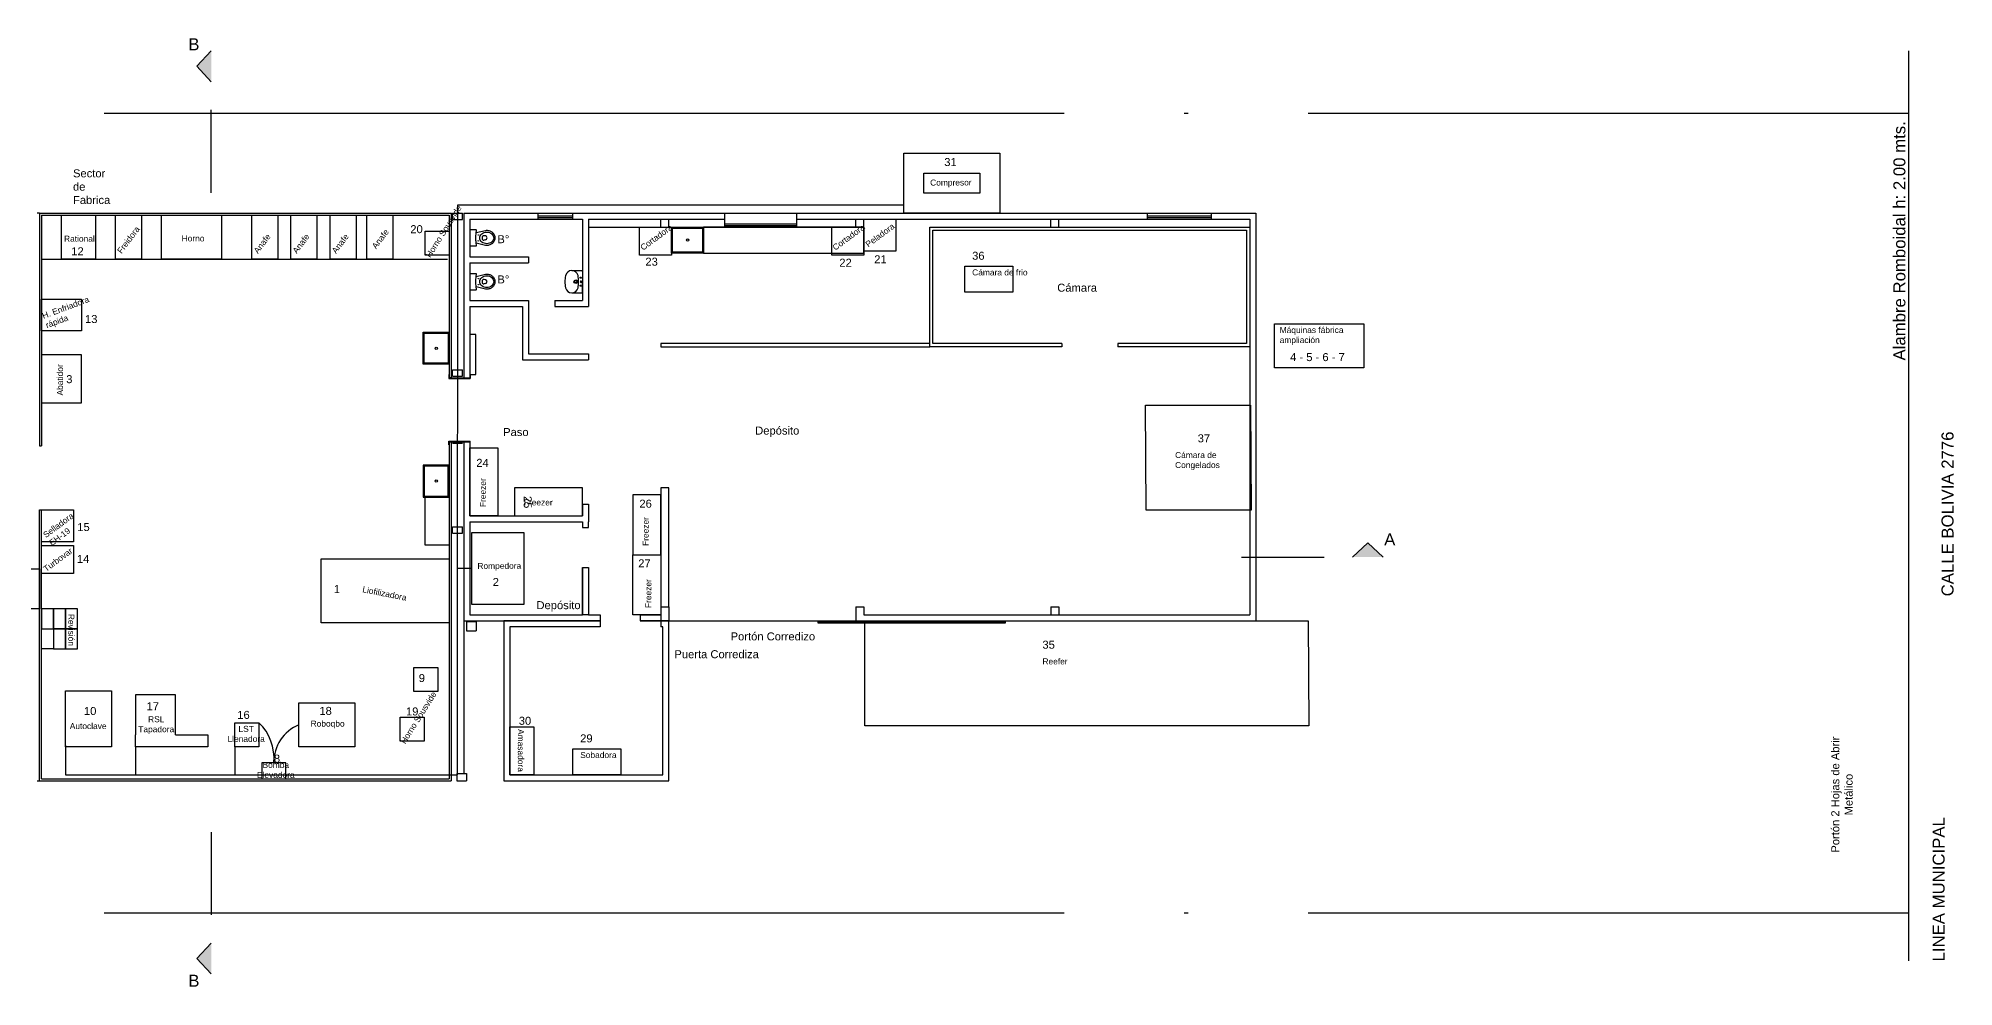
# Model space of a CAD drawing. Header units: inches. Extents: x 16.6 to 94.3, y -7.9 to 15.8.
# Drawn here: x 46.43 to 94.3, y -7.89 to 15.83 of the extents above; entities that cross this region are included whole.
import ezdxf

# ---------------------------------------------------------------- set-up
doc = ezdxf.new("R2010")
doc.units = ezdxf.units.IN
doc.header["$MEASUREMENT"] = 0
doc.linetypes.add('ACAD_ISO03W100', pattern=[30, 12, -18])
doc.linetypes.add('ACAD_ISO04W100', pattern=[30, 24, -3, 0, -3])
for name, color, linetype in [('03 Auxiliar 2', 251, 'Continuous'), ('A-ARTEFACTOS', 1, 'Continuous'), ('Campana', 7, 'ACAD_ISO03W100'), ('Capa1', 8, 'Continuous'), ('Capa2', 252, 'Continuous'), ('Heladeras', 150, 'Continuous'), ('Línea de aire comprimido', 92, 'Continuous'), ('Línea de envasado', 190, 'Continuous'), ('SANITARIOS', 1, 'Continuous')]:
    doc.layers.add(name, color=color, linetype=linetype)
for name, color, linetype, plot in [('Estanterías', 210, 'Continuous', False), ('Liberado', 82, 'Continuous', False), ('Máquinas', 30, 'Continuous', False), ('Revisión', 50, 'Continuous', False)]:
    doc.layers.add(name, color=color, linetype=linetype, plot=plot)
doc.styles.get("Standard").update_dxf_attribs({"font": 'arial.ttf'})

# ---------------------------------------------------------------- blocks, each defined once
blk = doc.blocks.new('inodoro')
at = {"layer": '03 Auxiliar 2'}
for p, q in [((0.192, 0), (-0.192, 0)), ((-0.2, -0.008), (-0.2, -0.159)), ((-0.185, -0.174), (-0.13, -0.164)), ((-0.124, -0.163), (-0.179, -0.391)), ((-0.049, -0.394), (-0.055, -0.358)), ((-0.048, -0.395), (-0.049, -0.392)), ((0.017, -0.311), (-0.016, -0.311)), ((0.05, -0.394), (0.056, -0.358)), ((0.05, -0.395), (0.05, -0.394)), ((0.18, -0.391), (0.125, -0.164)), ((0.13, -0.164), (0.185, -0.174)), ((0.2, -0.159), (0.2, -0.008))]:
    blk.add_line(p, q, dxfattribs=at)
blk.add_lwpolyline([(0.001, -0.602, -0.116068), (-0.054, -0.589, -0.104119), (-0.102, -0.551, -0.090734), (-0.133, -0.495, -0.083107), (-0.145, -0.427, -0.083107), (-0.133, -0.359, -0.090734), (-0.102, -0.303, -0.104119), (-0.054, -0.265, -0.116068), (0.001, -0.252, -0.116068), (0.055, -0.265, -0.104119), (0.103, -0.303, -0.090734), (0.135, -0.359, -0.083107), (0.146, -0.427, -0.083107), (0.135, -0.495, -0.090734), (0.103, -0.551, -0.104119), (0.055, -0.589, -0.116068)], format="xyb", close=True, dxfattribs=at)
blk.add_lwpolyline([(-0.124, -0.163, -0.026853), (0, -0.154, -0.027118), (0.125, -0.164)], format="xyb", dxfattribs=at)
for centre in [(-0.073, -0.215), (0.074, -0.215)]:
    blk.add_circle(centre, 0.005, dxfattribs=at)
for centre, radius, start, end in [((-0.192, -0.008), 0.008, 90, 180), ((0.192, -0.008), 0.008, 360, 90), ((-0.185, -0.159), 0.015, 180, 270), ((0.059, -0.427), 0.241, 171.4375, 180), ((0.059, -0.427), 0.241, 180, 199.7974), ((0.026, -1.314), 1.16, 97.4474, 97.7443), ((-0.016, -0.351), 0.04, 90, 190.1096), ((0.001, -0.384), 0.05, 191.7999, 270), ((0.001, -0.384), 0.05, 270, 348.2001), ((0.017, -0.351), 0.04, 349.8904, 90), ((-0.058, -0.427), 0.241, 340.2026, 360), ((-0.058, -0.427), 0.241, 360, 8.5625), ((0.185, -0.159), 0.015, 270, 0), ((0.031, -0.437), 0.211, 199.7974, 220.9922), ((0.012, -0.453), 0.186, 220.9922, 244.5162), ((0.001, -0.478), 0.159, 244.5162, 270), ((0.001, -0.478), 0.159, 270, 295.4838), ((-0.011, -0.453), 0.186, 295.4838, 319.0078), ((-0.029, -0.437), 0.211, 319.0078, 340.2026)]:
    blk.add_arc(centre, radius, start, end, dxfattribs=at)
blk = doc.blocks.new('BACH')
at = {"layer": '03 Auxiliar 2'}
for p, q in [((3333.218, 1803.54), (3333.466, 1803.54)), ((3333.486, 1803.52), (3333.486, 1803.262)), ((3333.218, 1802.984), (3333.466, 1802.984)), ((3333.486, 1803.004), (3333.486, 1803.262))]:
    blk.add_line(p, q, dxfattribs=at)
for centre, radius in [((3333.316, 1803.262), 0.045), ((3333.316, 1803.262), 0.03), ((3333.441, 1803.362), 0.015), ((3333.441, 1803.162), 0.015)]:
    blk.add_circle(centre, radius, dxfattribs=at)
for centre, radius, start, end in [((3333.218, 1803.38), 0.16, 12.0967, 168.2639), ((3333.466, 1803.52), 0.02, 0, 90), ((3333.786, 1803.262), 0.74, 168.2639, 180), ((3333.786, 1803.262), 0.74, 180, 191.7361), ((3333.218, 1803.144), 0.16, 191.7361, 347.9033), ((3332.934, 1803.319), 0.45, 3.1243, 12.0967), ((3332.934, 1803.204), 0.45, 347.9033, 356.8757), ((3331.886, 1803.262), 1.5, 0, 3.1243), ((3331.886, 1803.262), 1.5, 356.8757, 0), ((3333.446, 1803.262), 0.0175, 0, 180), ((3333.446, 1803.262), 0.0175, 180, 0), ((3333.466, 1803.004), 0.02, 270, 0)]:
    blk.add_arc(centre, radius, start, end, dxfattribs=at)

msp = doc.modelspace()

# ---------------------------------------------------------------- hatches: boundary and pattern name
h = msp.add_hatch(color=256)
h.dxf.hatch_style = 1
h.paths.add_polyline_path([(50.748, 14.746), (50.748, 15.519), (50.388, 15.133)])
h = msp.add_hatch(color=256)
h.dxf.hatch_style = 1
h.paths.add_polyline_path([(79.272, 2.854), (80.044, 2.854), (79.658, 3.214)])
h = msp.add_hatch(color=256)
h.dxf.hatch_style = 1
h.paths.add_polyline_path([(50.748, -6.798), (50.748, -7.571), (50.388, -7.184)])

# ---------------------------------------------------------------- linework, layer by layer
for p, q in [((50.388, 15.133), (50.748, 15.519)), ((93.168, 15.517), (93.168, -7.241)), ((50.748, 14.746), (50.388, 15.133)), ((50.748, 11.971), (50.748, 14.042)), ((46.453, 11.461), (56.748, 11.461)), ((46.453, 11.461), (46.453, 5.641)), ((46.503, 11.411), (46.503, 5.641)), ((46.503, 11.411), (56.698, 11.411)), ((56.698, 11.411), (56.698, 7.341)), ((56.748, 11.461), (56.748, 7.341)), ((56.778, 11.461), (57.028, 11.461)), ((56.778, 11.301), (56.778, 11.461)), ((56.778, 11.301), (57.028, 11.301)), ((57.028, 11.301), (57.028, 11.461)), ((57.058, 11.461), (57.058, 7.341)), ((57.058, 11.461), (58.923, 11.461)), ((57.208, 11.311), (57.208, 10.366)), ((57.208, 11.311), (58.923, 11.311)), ((58.923, 11.311), (58.923, 11.461)), ((59.783, 11.311), (59.783, 11.461)), ((59.783, 11.461), (63.577, 11.461)), ((59.783, 11.311), (60.028, 11.311)), ((60.028, 11.311), (60.028, 9.271)), ((60.178, 11.311), (60.178, 9.121)), ((60.178, 11.311), (63.577, 11.311)), ((60.178, 11.111), (63.577, 11.111)), ((61.983, 11.111), (61.983, 11.311)), ((61.983, 11.111), (62.183, 11.111)), ((62.183, 11.111), (62.183, 11.311)), ((63.577, 11.461), (63.577, 11.111)), ((65.377, 11.461), (65.377, 11.111)), ((65.377, 11.461), (74.143, 11.461)), ((65.377, 11.311), (74.143, 11.311)), ((65.377, 11.111), (67.058, 11.111)), ((66.858, 11.111), (66.858, 11.311)), ((66.858, 11.111), (67.058, 11.111)), ((67.058, 11.111), (67.058, 11.311)), ((71.733, 11.111), (71.733, 11.311)), ((71.733, 11.111), (71.933, 11.111)), ((71.933, 11.111), (71.933, 11.311)), ((74.143, 11.461), (74.143, 11.311)), ((75.743, 11.461), (75.743, 11.311)), ((75.743, 11.461), (76.858, 11.461)), ((75.743, 11.311), (76.708, 11.311)), ((76.708, 11.311), (76.708, 1.411)), ((76.858, 11.461), (76.858, 1.261)), ((57.208, 10.366), (58.678, 10.366)), ((57.208, 10.216), (58.678, 10.216)), ((57.208, 10.216), (57.208, 9.271)), ((58.678, 10.366), (58.678, 10.216)), ((57.208, 9.271), (58.678, 9.271)), ((57.208, 9.121), (58.528, 9.121)), ((57.208, 9.121), (57.208, 7.341)), ((58.528, 9.121), (58.528, 7.791)), ((58.678, 9.271), (58.678, 7.941)), ((59.338, 9.271), (59.338, 9.121)), ((59.338, 9.271), (60.028, 9.271)), ((59.338, 9.121), (60.178, 9.121)), ((72.008, 8.195), (72.008, 8.115)), ((73.408, 8.195), (73.408, 8.115)), ((58.528, 7.791), (60.028, 7.791)), ((58.678, 7.941), (60.178, 7.941)), ((60.028, 7.791), (60.178, 7.791)), ((60.178, 7.941), (60.178, 7.791)), ((56.683, 7.421), (56.698, 7.421)), ((56.683, 7.421), (56.683, 7.326)), ((56.683, 7.326), (57.223, 7.326)), ((56.748, 7.341), (56.698, 7.341)), ((56.698, 7.341), (57.208, 7.341)), ((56.778, 7.538), (57.028, 7.538)), ((56.778, 7.378), (56.778, 7.538)), ((56.778, 7.378), (57.028, 7.378)), ((57.028, 7.378), (57.028, 7.538)), ((57.058, 7.341), (57.208, 7.341)), ((57.208, 7.421), (57.223, 7.421)), ((57.223, 7.421), (57.223, 7.326)), ((56.683, 5.661), (56.683, 5.756)), ((56.683, 5.756), (57.223, 5.756)), ((57.223, 5.661), (57.223, 5.756)), ((46.453, 5.641), (46.503, 5.641)), ((56.683, 5.661), (56.698, 5.661)), ((56.748, 5.741), (56.698, 5.741)), ((56.698, 5.741), (56.698, -2.689)), ((56.748, 5.741), (56.698, 5.741)), ((56.698, 5.741), (57.208, 5.741)), ((56.748, 5.741), (56.748, -2.739)), ((56.778, 5.704), (57.028, 5.704)), ((57.058, 5.741), (57.208, 5.741)), ((57.058, 5.741), (57.058, 1.261)), ((57.058, 5.741), (57.208, 5.741)), ((57.208, 5.741), (57.208, 3.891)), ((57.208, 5.661), (57.223, 5.661)), ((46.453, -2.739), (46.453, 4.041)), ((46.453, 4.041), (46.503, 4.041)), ((46.503, -2.689), (46.503, 4.041)), ((57.208, 3.891), (60.028, 3.891)), ((60.028, 4.181), (60.178, 4.181)), ((60.028, 4.181), (60.028, 3.891)), ((60.178, 4.181), (60.178, 3.741)), ((56.778, 3.614), (57.028, 3.614)), ((56.778, 3.454), (56.778, 3.614)), ((56.778, 3.454), (57.028, 3.454)), ((57.028, 3.454), (57.028, 3.614)), ((57.208, 3.741), (60.028, 3.741)), ((57.208, 3.741), (60.028, 3.741)), ((57.208, 3.741), (57.208, 1.411)), ((79.272, 2.854), (79.658, 3.214)), ((79.658, 3.214), (80.044, 2.854)), ((60.028, 2.591), (60.028, 1.411)), ((60.028, 2.591), (60.178, 2.591)), ((60.178, 2.591), (60.178, 1.411)), ((76.497, 2.854), (78.568, 2.854)), ((61.983, 1.611), (62.183, 1.611)), ((61.983, 1.611), (61.983, 1.411)), ((62.183, 1.611), (62.183, 1.261)), ((66.858, 1.611), (67.058, 1.611)), ((66.858, 1.611), (66.858, 1.261)), ((67.058, 1.611), (67.058, 1.411)), ((71.733, 1.611), (71.933, 1.611)), ((71.733, 1.611), (71.733, 1.411)), ((71.933, 1.611), (71.933, 1.411)), ((57.058, 1.261), (60.47, 1.261)), ((57.128, 1.241), (57.128, 1.011)), ((57.128, 1.241), (57.368, 1.241)), ((57.128, 1.011), (57.368, 1.011)), ((57.208, 1.411), (60.028, 1.411)), ((57.368, 1.241), (57.368, 1.011)), ((60.178, 1.411), (60.47, 1.411)), ((60.47, 1.411), (60.47, 1.261)), ((60.47, 1.411), (60.47, 1.111)), ((61.47, 1.411), (61.47, 1.261)), ((61.47, 1.411), (61.983, 1.411)), ((61.47, 1.261), (62.183, 1.261)), ((61.47, 1.261), (61.97, 1.261)), ((61.983, 1.411), (61.983, 1.111)), ((66.858, 1.261), (76.858, 1.261)), ((67.058, 1.411), (76.708, 1.411)), ((46.453, -2.739), (56.748, -2.739)), ((46.503, -2.689), (56.698, -2.689)), ((56.888, -2.559), (56.888, -2.739)), ((56.888, -2.559), (57.128, -2.559)), ((56.888, -2.739), (57.128, -2.739)), ((57.128, -2.559), (57.128, -2.739)), ((50.748, -4.023), (50.748, -6.094)), ((50.748, -6.798), (50.388, -7.184)), ((50.388, -7.184), (50.748, -7.571))]:
    msp.add_line(p, q)
for points in [[(63.053, 10.461), (67.058, 10.461), (67.058, 11.111), (63.053, 11.111)], [(57.208, 7.421), (57.358, 7.421), (57.358, 8.421), (57.208, 8.421)], [(68.708, 8.195), (61.983, 8.195), (61.983, 8.115), (68.708, 8.115)], [(61.983, 1.611), (62.183, 1.611), (62.183, 4.584), (61.983, 4.584)], [(60.178, 2.741), (60.178, 2.741)]]:
    msp.add_lwpolyline(points, close=True)
for points in [[(72.008, 8.115), (68.708, 8.115), (68.708, 11.111), (76.708, 11.111), (76.708, 8.115), (73.408, 8.115)], [(72.008, 8.195), (68.788, 8.195), (68.788, 11.031), (76.628, 11.031), (76.628, 8.195), (73.408, 8.195)], [(60.028, 3.741), (60.028, 3.597), (60.178, 3.597), (60.178, 3.741)], [(60.178, 2.591), (60.178, 1.411), (60.028, 1.411), (60.028, 2.591)], [(60.47, 1.261), (58.058, 1.261), (58.058, -2.739), (62.183, -2.739), (62.183, 1.261), (61.47, 1.261)], [(60.47, 1.111), (58.208, 1.111), (58.208, -2.589), (62.033, -2.589), (62.033, 1.111), (61.983, 1.111)]]:
    msp.add_lwpolyline(points)
at = {"layer": 'Campana'}
msp.add_line((46.503, 10.311), (56.653, 10.311), dxfattribs=at)
at = {"layer": 'Capa1', "linetype": 'ACAD_ISO04W100'}
for p, q in [((17.968, 13.961), (93.168, 13.961)), ((17.968, -6.039), (93.168, -6.039))]:
    msp.add_line(p, q, dxfattribs=at)
at = {"layer": 'Capa2'}
for p, q in [((46.453, 11.461), (46.398, 11.461)), ((58.904, 11.461), (59.783, 11.461)), ((58.923, 11.391), (59.783, 11.391)), ((58.923, 11.351), (59.783, 11.351)), ((58.923, 11.311), (59.783, 11.311)), ((63.577, 11.461), (65.377, 11.461)), ((63.577, 11.191), (65.377, 11.191)), ((63.577, 11.151), (65.377, 11.151)), ((63.577, 11.111), (65.377, 11.111)), ((74.143, 11.461), (75.743, 11.461)), ((74.143, 11.391), (75.743, 11.391)), ((74.143, 11.351), (75.743, 11.351)), ((74.143, 11.311), (75.743, 11.311)), ((57.058, 1.261), (57.058, -2.559)), ((62.183, 1.261), (66.858, 1.261)), ((46.398, -2.739), (46.453, -2.739))]:
    msp.add_line(p, q, dxfattribs=at)
for points in [[(62.253, 11.111), (63.053, 11.111), (63.053, 10.461), (62.253, 10.461)], [(62.278, 11.086), (63.028, 11.086), (63.028, 10.486), (62.278, 10.486)], [(56.698, 8.478), (56.698, 7.678), (56.048, 7.678), (56.048, 8.478)], [(56.673, 8.453), (56.673, 7.703), (56.073, 7.703), (56.073, 8.453)], [(56.698, 4.356), (56.698, 5.156), (56.048, 5.156), (56.048, 4.356)], [(56.673, 4.381), (56.673, 5.131), (56.073, 5.131), (56.073, 4.381)], [(65.92, 1.241), (68.257, 1.241), (68.257, 1.201), (65.92, 1.201)], [(68.257, 1.241), (70.595, 1.241), (70.595, 1.201), (68.257, 1.201)]]:
    msp.add_lwpolyline(points, close=True, dxfattribs=at)
for centre in [(62.653, 10.786), (56.373, 8.078), (56.373, 4.756)]:
    msp.add_circle(centre, 0.03, dxfattribs=at)
at = {"layer": 'Estanterías'}
msp.add_lwpolyline([(56.098, 3.156), (56.098, 4.356), (56.698, 4.356), (56.698, 3.156)], close=True, dxfattribs=at)
at = {"layer": 'Heladeras'}
for points in [[(46.503, 9.311), (47.503, 9.311), (47.503, 8.511), (46.503, 8.511)], [(46.503, 7.911), (46.503, 6.711), (47.503, 6.711), (47.503, 7.911)], [(57.208, 5.591), (57.908, 5.591), (57.908, 3.891), (57.208, 3.891)], [(58.328, 4.591), (58.328, 3.891), (60.028, 3.891), (60.028, 4.591)], [(61.283, 2.911), (61.983, 2.911), (61.983, 4.411), (61.283, 4.411)], [(61.283, 2.911), (61.983, 2.911), (61.983, 1.411), (61.283, 1.411)]]:
    msp.add_lwpolyline(points, close=True, dxfattribs=at)
at = {"layer": 'Liberado'}
msp.add_lwpolyline([(46.453, 2.561), (46.453, 1.561), (45.204, 1.561), (45.204, 2.561)], close=True, dxfattribs=at)
at = {"layer": 'Línea de aire comprimido'}
for p, q in [((56.901, 0.211), (56.908, 11.664)), ((56.908, 11.664), (68.066, 11.664)), ((56.901, 2.576), (57.26, 2.576)), ((56.901, -2.589), (56.901, 0.211)), ((47.103, -1.855), (47.103, -2.589)), ((48.859, -1.889), (48.859, -2.589)), ((51.34, -1.889), (51.34, -2.589)), ((47.103, -2.589), (51.853, -2.589)), ((51.853, -2.589), (56.901, -2.589))]:
    msp.add_line(p, q, dxfattribs=at)
at = {"layer": 'Línea de envasado'}
for centre, radius, start, end in [((51.088, -2.177), 1.231, 354.7761, 46.1611), ((53.323, -2.273), 1.01, 112.2793, 180.8928)]:
    msp.add_arc(centre, radius, start, end, dxfattribs=at)
at = {"layer": 'Máquinas'}
for points in [[(68.058, 12.961), (70.458, 12.961), (70.458, 11.461), (68.058, 11.461)], [(68.558, 12.461), (69.958, 12.461), (69.958, 11.961), (68.558, 11.961)], [(47.003, 11.411), (47.853, 11.411), (47.853, 10.311), (47.003, 10.311)], [(48.353, 11.411), (49.003, 11.411), (49.003, 10.311), (48.353, 10.311)], [(49.503, 11.411), (51.003, 11.411), (51.003, 10.311), (49.503, 10.311)], [(51.765, 11.411), (52.415, 11.411), (52.415, 10.311), (51.765, 10.311)], [(52.736, 11.411), (53.386, 11.411), (53.386, 10.311), (52.736, 10.311)], [(53.718, 11.411), (54.368, 11.411), (54.368, 10.311), (53.718, 10.311)], [(54.635, 11.411), (55.285, 11.411), (55.285, 10.311), (54.635, 10.311)], [(56.098, 11.011), (56.698, 11.011), (56.698, 10.411), (56.098, 10.411)], [(61.453, 11.111), (62.253, 11.111), (62.253, 10.411), (61.453, 10.411)], [(66.258, 11.111), (67.058, 11.111), (67.058, 10.411), (66.258, 10.411)], [(67.058, 11.311), (67.858, 11.311), (67.858, 10.511), (67.058, 10.511)], [(69.58, 10.133), (70.78, 10.133), (70.78, 9.483), (69.58, 9.483)], [(77.323, 8.694), (79.558, 8.694), (79.558, 7.588), (77.323, 7.588)], [(74.101, 6.656), (76.723, 6.656), (76.737, 4.031), (74.116, 4.031)], [(46.503, 4.041), (47.303, 4.041), (47.303, 3.241), (46.503, 3.241)], [(57.26, 3.473), (58.56, 3.473), (58.56, 1.673), (57.26, 1.673)], [(46.503, 3.146), (47.303, 3.146), (47.303, 2.446), (46.503, 2.446)], [(53.498, 2.811), (56.698, 2.811), (56.698, 1.211), (53.498, 1.211)], [(67.088, 1.261), (78.165, 1.261), (78.18, -1.369), (67.088, -1.369)], [(55.815, 0.097), (56.415, 0.097), (56.415, -0.503), (55.815, -0.503)], [(47.103, -1.889), (47.103, -0.489), (48.253, -0.489), (48.253, -1.889)], [(52.94, -0.789), (54.34, -0.789), (54.34, -1.889), (52.94, -1.889)], [(51.34, -1.289), (51.94, -1.289), (51.94, -1.889), (51.34, -1.889)], [(55.468, -1.152), (56.068, -1.152), (56.068, -1.752), (55.468, -1.752)], [(58.808, -1.389), (58.808, -2.589), (58.208, -2.589), (58.208, -1.389)], [(52.014, -2.689), (52.614, -2.689), (52.614, -2.289), (52.014, -2.289)], [(59.783, -1.939), (60.983, -1.939), (60.983, -2.589), (59.783, -2.589)]]:
    msp.add_lwpolyline(points, close=True, dxfattribs=at)
for points in [[(49.859, -1.589), (49.859, -0.589), (48.859, -0.589), (48.859, -1.589)], [(49.859, -1.589), (50.659, -1.589), (50.659, -1.889), (48.859, -1.889), (48.859, -1.589)]]:
    msp.add_lwpolyline(points, dxfattribs=at)
at = {"layer": 'Revisión'}
for points in [[(46.503, 1.561), (46.503, 1.061), (46.803, 1.061), (46.803, 1.561)], [(46.803, 1.561), (46.803, 1.061), (47.103, 1.061), (47.103, 1.561)], [(47.103, 1.561), (47.103, 1.061), (47.403, 1.061), (47.403, 1.561)], [(46.803, 1.061), (46.803, 0.561), (46.503, 0.561), (46.503, 1.061)], [(46.803, 1.061), (46.803, 0.561), (47.103, 0.561), (47.103, 1.061)], [(47.103, 1.061), (47.103, 0.561), (47.403, 0.561), (47.403, 1.061)]]:
    msp.add_lwpolyline(points, close=True, dxfattribs=at)

# ---------------------------------------------------------------- block references
at = {"layer": 'A-ARTEFACTOS', "linetype": 'Continuous', "rotation": 89.99999999999999}
for p in [(57.208, 10.839), (57.208, 9.744)]:
    msp.add_blockref('inodoro', p, dxfattribs=at)
at = {"layer": 'SANITARIOS'}
msp.add_blockref('BACH', (-3273.457, -1793.518), dxfattribs=at)

# ---------------------------------------------------------------- texts
for s, width, gutter_width, heights, insert, char_height, attachment_point in [('B', 2.58778, 10, [0], (50.454, 15.833), 0.3, 3), ('Sector de Fabrica ', 0.91491, 1, [0.877], (47.293, 12.555), 0.2, 1), ('31', 0.53576, 1, [0], (69.069, 12.837), 0.2, 1), ('20', 0.53576, 1, [0], (55.724, 11.158), 0.2, 1), ('12', 0.53576, 1, [0], (47.249, 10.604), 0.2, 1), ('B°', 0.91491, 1, [0], (57.9, 10.907), 0.2, 1), ('23', 0.53576, 1, [0], (61.599, 10.345), 0.2, 1), ('22', 0.53576, 1, [0], (66.447, 10.319), 0.2, 1), ('21', 0.53576, 1, [0], (67.319, 10.405), 0.2, 1), ('36', 0.53576, 1, [0], (69.766, 10.493), 0.2, 1), ('B°', 0.91491, 1, [0], (57.9, 9.901), 0.2, 1), ('Cámara', 0.91491, 1, [0], (71.894, 9.694), 0.2, 1), ('13', 0.53576, 1, [0], (47.593, 8.911), 0.2, 1), ('4 - 5 - 6 - 7', 2.21977, 1, [0], (77.714, 7.958), 0.2, 1), ('3', 0.53576, 1, [0], (47.123, 7.406), 0.2, 1), ('Paso', 0.91491, 1, [0], (58.044, 6.083), 0.2, 1), ('Depósito', 0.91491, 1, [0], (64.344, 6.12), 0.2, 1), ('37', 0.53576, 1, [0], (75.404, 5.926), 0.2, 1), ('24', 0.53576, 1, [0], (57.373, 5.313), 0.2, 1), ('26', 0.53576, 1, [0], (61.449, 4.291), 0.2, 1), ('15', 0.53576, 1, [0], (47.4, 3.707), 0.2, 1), ('A', 2.58778, 10, [0], (80.065, 3.148), 0.3, 7), ('14', 0.53576, 1, [0], (47.392, 2.911), 0.2, 1), ('27', 0.53576, 1, [0], (61.421, 2.8), 0.2, 1), ('1', 0.53576, 1, [0], (53.811, 2.155), 0.2, 1), ('2', 0.53576, 1, [0], (57.783, 2.332), 0.2, 1), ('Depósito', 0.91491, 1, [0], (58.877, 1.753), 0.2, 1), ('\\pxqc;Portón Corredizo', 10.60664, 1, [0], (59.483, 0.972), 0.2, 1), ('\\pxqc;Puerta Corrediza', 10.60664, 1, [0], (58.077, 0.526), 0.2, 1), ('35', 0.53576, 1, [0], (71.523, 0.764), 0.2, 1), ('9', 0.53576, 1, [0], (55.936, -0.07), 0.2, 1), ('10', 0.53576, 1, [0], (47.566, -0.895), 0.2, 1), ('17', 0.53576, 1, [0], (49.132, -0.775), 0.2, 1), ('18', 0.53576, 1, [0], (53.451, -0.892), 0.2, 1), ('19', 0.53576, 1, [0], (55.616, -0.905), 0.2, 1), ('16', 0.53576, 1, [0], (51.399, -0.992), 0.2, 1), ('30', 0.53576, 1, [0], (58.435, -1.139), 0.2, 1), ('29', 0.53576, 1, [0], (59.969, -1.579), 0.2, 1), ('8', 0.53576, 1, [0], (52.314, -2.085), 0.2, 1), ('B', 2.58778, 10, [0], (50.454, -7.591), 0.3, 3)]:
    msp.add_mtext_dynamic_manual_height_columns(s, width=width, gutter_width=gutter_width, heights=heights, dxfattribs=dict(insert=insert, char_height=char_height, attachment_point=attachment_point))
at = {"attachment_point": 1}
for s, width, insert, char_height, rotation in [('\\pxqc;Alambre Romboidal h: 2.00 mts.', 10.60664, (92.792, 5.462), 0.3, 90), ('\\pxqc;CALLE BOLIVIA 2776', 10.60664, (93.996, -1.368), 0.3, 90), ('25', 0.53576, (58.759, 4.385), 0.2, 270), ('\\pxqc;Portón 2 Hojas de Abrir\\PMetálico', 10.60664, (91.24, -8.389), 0.2, 90), ('\\pxqc;LINEA MUNICIPAL', 10.60664, (93.774, -10.758), 0.3, 90)]:
    msp.add_mtext_dynamic_manual_height_columns(s, width=width, gutter_width=1, heights=[0], dxfattribs=dict(at, insert=insert, char_height=char_height, rotation=rotation))
at = {"layer": 'Heladeras', "char_height": 0.15}
for s, insert, attachment_point, rotation in [('H. Enfriadora rápida', (46.503, 8.953), 1, 20.3443), ('\\pxqc;Abatidor', (46.895, 8.008), 3, 89.8353), ('Freezer', (57.462, 4.106), 1, 89.8334), ('Freezer', (58.561, 4.299), 1, 359.8334), ('Freezer', (61.529, 3.135), 1, 89.8334), ('Freezer', (61.597, 1.582), 1, 89.8334)]:
    msp.add_mtext_dynamic_manual_height_columns(s, width=1.43816, gutter_width=0.125, heights=[0], dxfattribs=dict(at, insert=insert, attachment_point=attachment_point, rotation=rotation))
at = {"layer": 'Máquinas', "char_height": 0.15}
for s, width, insert, attachment_point, rotation in [('\\pxqc;Compresor', 1.43816, (68.516, 12.298), 1, 0.1647), ('Horno Sousvide', 1.43816, (56.098, 10.411), 1, 57.8999), ('Freidora', 0.4359, (48.384, 10.524), 1, 53.0203), ('Anafe', 0.4359, (54.75, 10.64), 1, 53.0203), ('Cortadora', 1.43816, (61.453, 10.637), 1, 36.5097), ('Cortadora', 1.43816, (66.258, 10.637), 1, 36.5097), ('Peladora', 1.43816, (67.082, 10.719), 1, 36.5097), ('Anafe', 0.4359, (51.796, 10.524), 1, 53.0203), ('Anafe', 0.4359, (52.767, 10.524), 1, 53.0203), ('Anafe', 0.4359, (53.748, 10.524), 1, 53.0203), ('Máquinas fábrica ampliación', 2.1044, (77.453, 8.609), 1, 0.052), ('Selladora EH-19', 1.43816, (46.527, 3.449), 1, 36.5097), ('Turbovar', 1.43816, (46.534, 2.6), 1, 36.5097), ('\\pxqc;Rompedora', 1.43816, (57.229, 2.709), 1, 0.1647), ('Liofilizadora', 1.43816, (55.613, 1.76), 9, 348.7952), ('Horno Sousvide', 1.43816, (55.468, -1.752), 1, 57.8999), ('Amasadora', 0.4359, (58.562, -1.446), 1, 270)]:
    msp.add_mtext_dynamic_manual_height_columns(s, width=width, gutter_width=0.125, heights=[0], dxfattribs=dict(at, insert=insert, attachment_point=attachment_point, rotation=rotation))
at = {"layer": 'Máquinas', "char_height": 0.15, "attachment_point": 1}
for s, width, insert in [('Rational', 0.6753, (47.069, 10.894)), ('Horno', 0.4359, (50.008, 10.902)), ('Cámara de frio', 1.43816, (69.767, 10.051)), ('Cámara de Congelados', 1.43816, (74.839, 5.483)), ('Reefer', 1.43816, (71.524, 0.321)), ('Autoclave', 1.43816, (47.212, -1.297)), ('\\pxqc;RSL^JTapadora', 1.43816, (48.654, -1.125)), ('\\pxqc;LST^JLlenadora', 1.43816, (50.902, -1.366)), ('Roboqbo', 1.43816, (53.232, -1.235)), ('\\pxqc;Bomba Elevadora', 1.43816, (51.643, -2.268)), ('Sobadora', 1.43816, (59.97, -2.021))]:
    msp.add_mtext_dynamic_manual_height_columns(s, width=width, gutter_width=0.125, heights=[0], dxfattribs=dict(at, insert=insert))
at = {"layer": 'Revisión', "insert": (47.326, 1.435), "char_height": 0.15, "attachment_point": 1, "rotation": 270}
msp.add_mtext_dynamic_manual_height_columns('Revisión', width=1.43816, gutter_width=0.125, heights=[0], dxfattribs=at)

doc.saveas('drawing.dxf')
